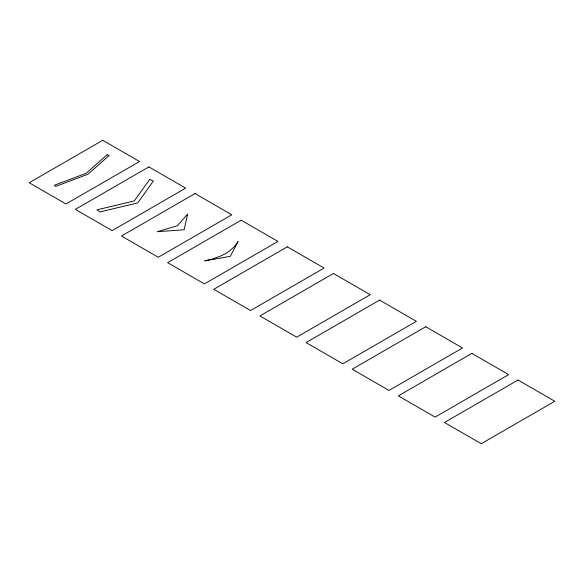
<?xml version="1.0" encoding="UTF-8"?>
<svg xmlns="http://www.w3.org/2000/svg" width="584" height="584" viewBox="0 0 584 584"><rect width="100%" height="100%" fill="white"/><g stroke="black" fill="none" stroke-linecap="round" stroke-linejoin="round"><path stroke-width="0.88" d="M187.617 214.175L184.157 229.738L157.198 231.731L177.302 225.782L187.617 214.175M238.068 241.608L230.264 256.354L204.714 260.858L213.16 258.836L220.847 255.931A52.713 30.434 0 0 0 229.527 250.923L234.556 246.484L238.068 241.608M149.723 179.361L134.276 200.94L96.907 209.853L99.842 211.948L137.7 202.918L153.351 181.062L149.723 179.361M107.142 154.782L86.264 173.222L54.334 185.274L55.641 186.427L87.994 174.214L109.142 155.541L107.142 154.782M102.755 140.277L29.2 182.741L65.977 203.969L139.532 161.505L102.755 140.277M148.898 166.915L75.343 209.379L112.121 230.614L185.675 188.143L148.898 166.915M195.034 193.552L121.479 236.016L158.257 257.252L231.811 214.788L195.034 193.552M241.177 220.19L167.623 262.654L204.4 283.89L277.955 241.426L241.177 220.19M287.321 246.828L213.766 289.299L250.543 310.527L324.098 268.063L287.321 246.828M333.457 273.473L259.902 315.937L296.679 337.172L370.234 294.701L333.457 273.473M379.6 300.11L306.045 342.574L342.823 363.81L416.377 321.346L379.6 300.11M425.743 326.748L352.188 369.212L388.966 390.448L462.521 347.984L425.743 326.748M471.879 353.386L398.325 395.857L435.102 417.086L508.657 374.621L471.879 353.386M518.023 380.031L444.468 422.495L481.245 443.723L554.8 401.259L518.023 380.031"/></g></svg>
